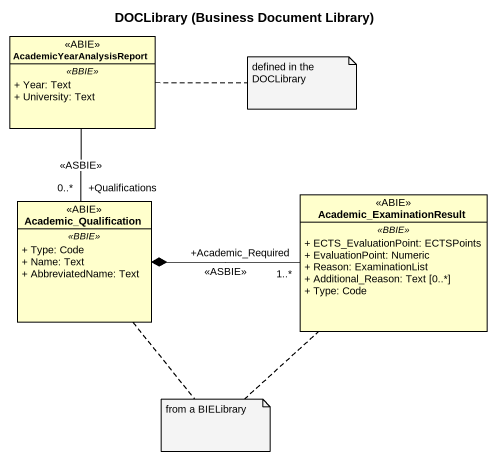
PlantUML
@startuml
title DOCLibrary (Business Document Library)
hide circle
hide empty members
skinparam classAttributeIconSize 0
class AcademicYearAnalysisReport <<ABIE>> {
  .. <<BBIE>> ..
  + Year: Text
  + University: Text
}
class Academic_Qualification <<ABIE>> {
  .. <<BBIE>> ..
  + Type: Code
  + Name: Text
  + AbbreviatedName: Text
}
class Academic_ExaminationResult <<ABIE>> {
  .. <<BBIE>> ..
  + ECTS_EvaluationPoint: ECTSPoints
  + EvaluationPoint: Numeric
  + Reason: ExaminationList
  + Additional_Reason: Text [0..*]
  + Type: Code
}
AcademicYearAnalysisReport -- "+Qualifications\n0..*" Academic_Qualification : <<ASBIE>>
Academic_ExaminationResult "+Academic_Required\n1..*" -left-* Academic_Qualification : <<ASBIE>>
note right of AcademicYearAnalysisReport : defined in the DOCLibrary
note as N2
  from a BIELibrary
end note
N2 .. Academic_ExaminationResult
N2 .. Academic_Qualification
@enduml
